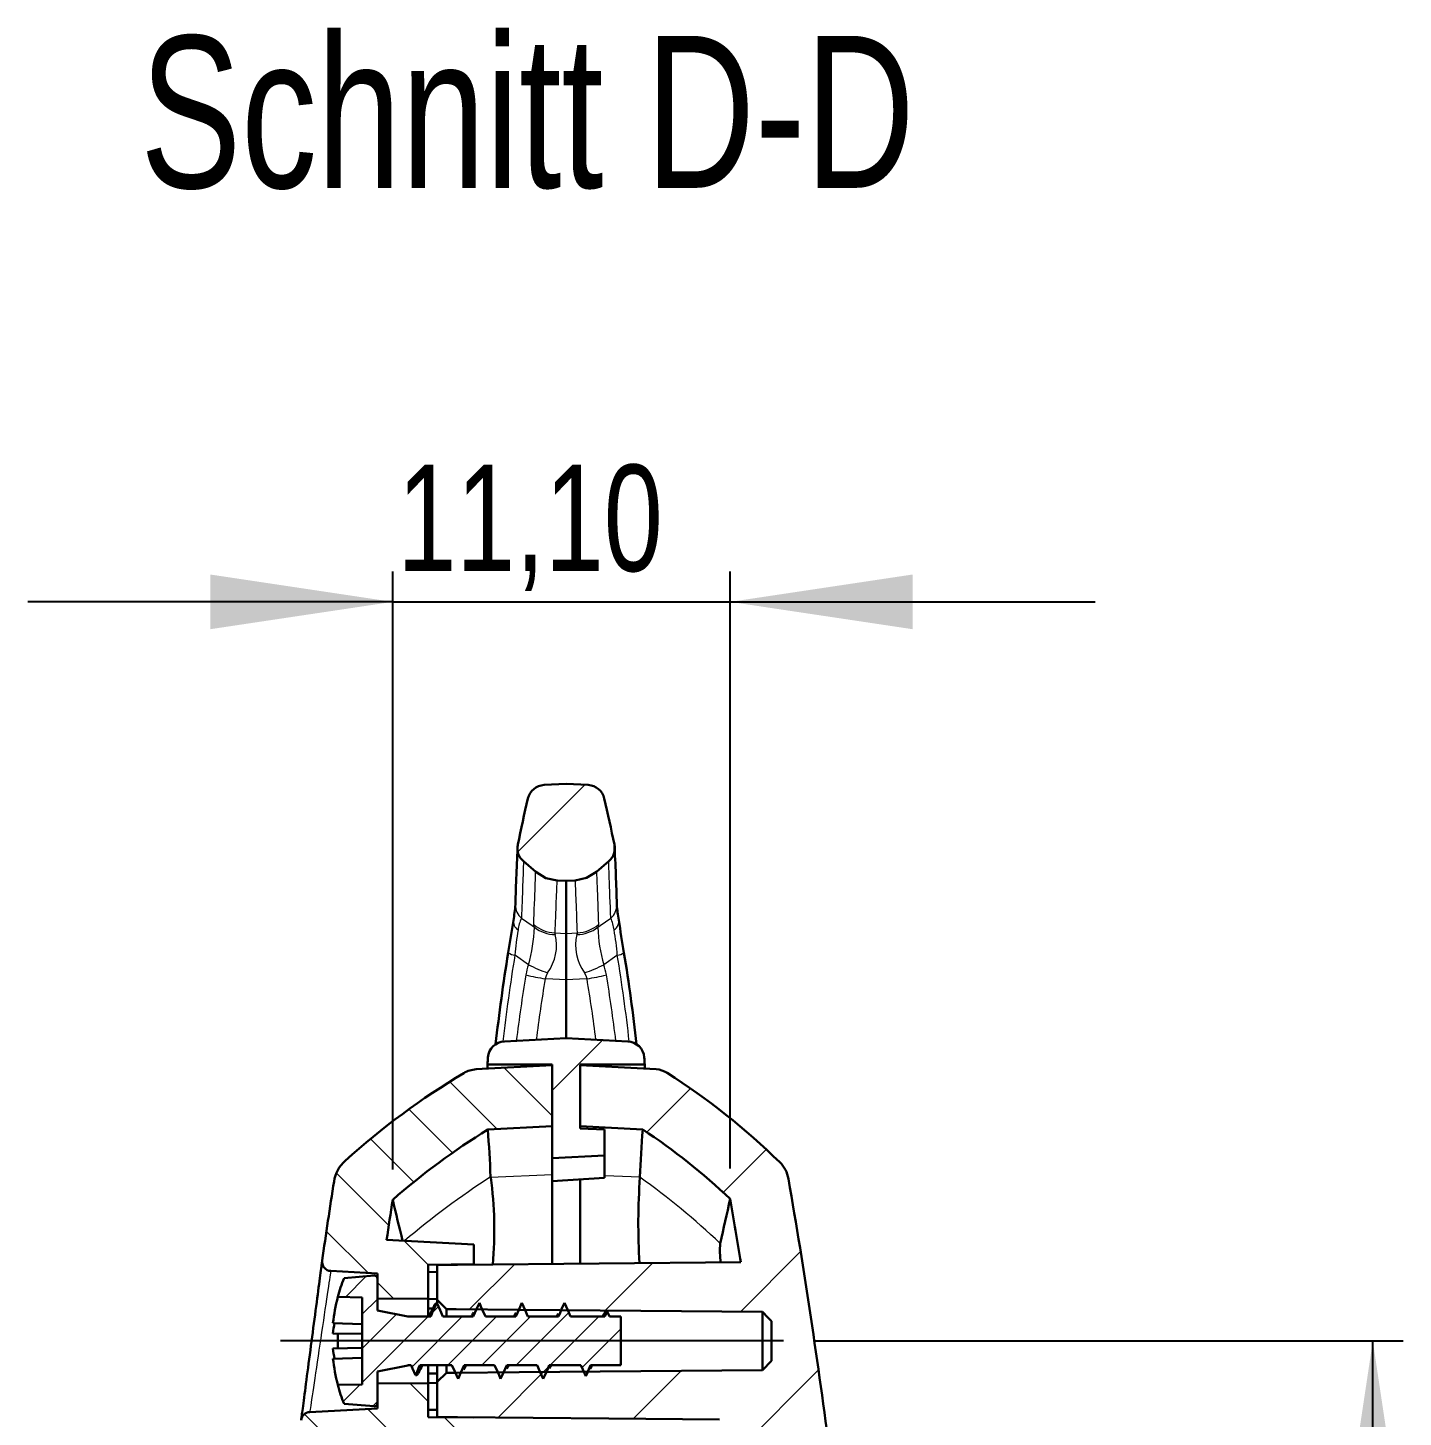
# Model space of a CAD drawing. Header units: millimetres. Extents: x 0 to 1188, y 0 to 841.
# Drawn here: x 619.65 to 664.88, y 401.63 to 447.35 of the extents above; entities that cross this region are included whole.
import ezdxf

# ---------------------------------------------------------------- set-up
doc = ezdxf.new("R2010")
doc.units = ezdxf.units.MM
doc.linetypes.add('SLD-Durchgehend', pattern=[0])
doc.styles.add('SLDTEXTSTYLE3', font='ARIALN.TTF', dxfattribs={"width": 0.87})
doc.dimstyles.new('SLDDIMSTYLE2', dxfattribs={"dimtxt": 3.5, "dimasz": 6, "dimexe": 0, "dimexo": 0.0625, "dimgap": 0.875, "dimtad": 1, "dimrnd": 1e-09, "dimzin": 12, "dimdsep": 46, "dimtxsty": 'SLDTEXTSTYLE3', "dimsah": 1, "dimcen": 0.09, "dimadec": 0, "dimazin": 3, "dimtfac": 1, "dimtofl": 0, "dimtmove": 0, "dimatfit": 3, "dimfxl": 0, "dimfrac": 2, "dimtolj": 1, "dimtzin": 12, "dimarcsym": 0})
doc.dimstyles.new('SLDDIMSTYLE3', dxfattribs={"dimtxt": 3.5, "dimasz": 6, "dimexe": 0, "dimexo": 0.0625, "dimgap": 0.875, "dimtad": 1, "dimrnd": 1e-09, "dimzin": 12, "dimdsep": 46, "dimtxsty": 'SLDTEXTSTYLE3', "dimsah": 1, "dimcen": 0.09, "dimadec": 0, "dimazin": 3, "dimtfac": 1, "dimtmove": 0, "dimatfit": 0, "dimfxl": 0, "dimfrac": 2, "dimtolj": 1, "dimtzin": 12, "dimarcsym": 0})

# ---------------------------------------------------------------- blocks, each defined once
blk = doc.blocks.new('_D_50')
for p, q in [((645.505, 404.144), (664.883, 404.144)), ((663.883, 374.144), (663.883, 404.144)), ((635.352, 374.144), (664.883, 374.144))]:
    blk.add_line(p, q)
for points in [[(663.883, 404.144), (662.983, 398.144), (664.783, 398.144)], [(663.883, 374.144), (664.783, 380.144), (662.983, 380.144)]]:
    blk.add_solid(points)
at = {"insert": (659.371, 387.251), "char_height": 3.5, "attachment_point": 1, "rotation": 90, "style": 'SLDTEXTSTYLE3'}
blk.add_mtext('30', dxfattribs=at)
blk = doc.blocks.new('_D_51')
for p, q in [((631.65, 409.787), (631.65, 429.463)), ((642.75, 409.816), (642.75, 429.463)), ((631.65, 428.463), (619.65, 428.463)), ((631.65, 428.463), (642.75, 428.463)), ((642.75, 428.463), (654.75, 428.463))]:
    blk.add_line(p, q)
for points in [[(631.65, 428.463), (625.65, 429.363), (625.65, 427.563)], [(642.75, 428.463), (648.75, 427.563), (648.75, 429.363)]]:
    blk.add_solid(points)
at = {"insert": (631.804, 432.975), "char_height": 3.5, "attachment_point": 1, "style": 'SLDTEXTSTYLE3'}
blk.add_mtext('11,10', dxfattribs=at)

msp = doc.modelspace()

# ---------------------------------------------------------------- hatches: boundary and pattern name
at = {"linetype": 'SLD-Durchgehend', "lineweight": 0}
h = msp.add_hatch(dxfattribs=at)
h.set_pattern_fill('ANSI31', style=0)
edge = h.paths.add_edge_path(flags=0)
edge.add_line((637.353, 422.476), (636.627, 422.438))
edge.add_arc((636.657, 421.864), 0.575, 93, 166.9365)
edge.add_arc((692.109, 408.997), 57.5, 166.9365, 168.48359)
edge.add_spline(control_points=[(635.766, 420.477), (635.722, 420.258), (635.784, 420.075), (635.952, 419.928)], knot_values=[0, 0, 0, 0, 1, 1, 1, 1], weights=[1, 1, 1, 1], degree=3, periodic=0)
edge.add_spline(control_points=[(635.952, 419.928), (636.084, 419.813), (636.218, 419.696), (636.353, 419.579)], knot_values=[0, 0, 0, 0, 1, 1, 1, 1], weights=[1, 1, 1, 1], degree=3, periodic=0)
edge.add_spline(control_points=[(636.353, 419.579), (636.556, 419.403), (636.791, 419.309), (637.06, 419.297)], knot_values=[0, 0, 0, 0, 1, 1, 1, 1], weights=[1, 1, 1, 1], degree=3, periodic=0)
edge.add_line((637.06, 419.297), (637.353, 419.282))
edge.add_line((637.353, 419.282), (637.658, 419.298))
edge.add_spline(control_points=[(637.658, 419.298), (637.913, 419.311), (638.162, 419.412), (638.354, 419.579)], knot_values=[0, 0, 0, 0, 1, 1, 1, 1], weights=[1, 1, 1, 1], degree=3, periodic=0)
edge.add_spline(control_points=[(638.354, 419.579), (638.487, 419.696), (638.621, 419.812), (638.754, 419.928)], knot_values=[0, 0, 0, 0, 1, 1, 1, 1], weights=[1, 1, 1, 1], degree=3, periodic=0)
edge.add_spline(control_points=[(638.754, 419.928), (638.923, 420.075), (638.985, 420.258), (638.94, 420.477)], knot_values=[0, 0, 0, 0, 1, 1, 1, 1], weights=[1, 1, 1, 1], degree=3, periodic=0)
edge.add_arc((582.598, 408.997), 57.5, 11.51641, 13.0635)
edge.add_arc((638.05, 421.864), 0.575, 13.0635, 87)
edge.add_line((638.08, 422.438), (637.353, 422.476))
h = msp.add_hatch(dxfattribs=at)
h.set_pattern_fill('ANSI31', style=0)
edge = h.paths.add_edge_path(flags=0)
edge.add_line((637.353, 414.107), (635.326, 414.001))
edge.add_arc((635.356, 413.427), 0.575, 93, 175.5371)
edge.add_arc((692.109, 408.997), 57.5, 175.53706, 175.7637)
edge.add_line((634.766, 413.244), (636.893, 413.244))
edge.add_line((636.893, 413.244), (636.893, 410.156))
edge.add_line((636.893, 410.156), (638.618, 410.247))
edge.add_line((638.618, 410.247), (638.618, 411.097))
edge.add_line((638.618, 411.097), (637.813, 411.139))
edge.add_line((637.813, 411.139), (637.813, 413.244))
edge.add_line((637.813, 413.244), (639.941, 413.244))
edge.add_arc((582.598, 408.997), 57.5, 4.2363, 4.46294)
edge.add_arc((639.35, 413.427), 0.575, 4.4629, 87)
edge.add_line((639.38, 414.001), (637.353, 414.107))
h = msp.add_hatch(dxfattribs=at)
h.set_pattern_fill('ANSI31', scale=0.5, angle=90, style=0)
edge = h.paths.add_edge_path(flags=0)
edge.add_line((636.893, 411.21), (636.893, 413.213))
edge.add_line((636.893, 413.213), (634.39, 413.082))
edge.add_spline(control_points=[(634.39, 413.082), (634.294, 413.077), (634.197, 413.055), (634.108, 413.018), (634.068, 413.002), (634.029, 412.983), (633.992, 412.96)], knot_values=[0, 0, 0, 0, 0.00029, 0.00029, 0.00029, 0.000418, 0.000418, 0.000418, 0.000418], weights=[1, 1, 1, 1, 1, 1, 1], degree=3, periodic=0)
edge.add_spline(control_points=[(633.992, 412.96), (633.205, 412.489), (632.443, 411.973), (631.712, 411.419), (631.152, 410.993), (630.609, 410.544), (630.087, 410.073)], knot_values=[0.00003, 0.00003, 0.00003, 0.00003, 0.002782, 0.002782, 0.002782, 0.004891, 0.004891, 0.004891, 0.004891], weights=[1, 1, 1, 1, 1, 1, 1], degree=3, periodic=0)
edge.add_spline(control_points=[(630.087, 410.073), (629.991, 409.987), (629.909, 409.883), (629.848, 409.77), (629.784, 409.654), (629.741, 409.525), (629.721, 409.395)], knot_values=[0, 0, 0, 0, 0.000386, 0.000386, 0.000386, 0.000782, 0.000782, 0.000782, 0.000782], weights=[1, 1, 1, 1, 1, 1, 1], degree=3, periodic=0)
edge.add_arc((857.003, 374.144), 230, 171.18392, 171.84033)
edge.add_arc((629.629, 406.746), 0.3, 171.8403, 267)
edge.add_line((629.613, 406.447), (631.15, 406.366))
edge.add_line((631.15, 406.366), (631.15, 405.53))
edge.add_line((631.15, 405.53), (632.82, 405.544))
edge.add_line((632.82, 405.544), (632.82, 406.653))
edge.add_line((632.82, 406.653), (634.32, 406.666))
edge.add_line((634.32, 406.666), (634.32, 407.316))
edge.add_line((634.32, 407.316), (631.451, 407.466))
edge.add_arc((857.003, 374.144), 228, 171.26057, 171.59628, ccw=False)
edge.add_spline(control_points=[(631.65, 408.787), (632.137, 409.214), (632.641, 409.621), (633.162, 410.006), (633.686, 410.393), (634.227, 410.758), (634.781, 411.1)], knot_values=[0.000026, 0.000026, 0.000026, 0.000026, 0.001967, 0.001967, 0.001967, 0.003921, 0.003921, 0.003921, 0.003921], weights=[1, 1, 1, 1, 1, 1, 1], degree=3, periodic=0)
edge.add_line((634.781, 411.1), (636.893, 411.21))
h = msp.add_hatch(dxfattribs=at)
h.set_pattern_fill('ANSI31', style=0)
edge = h.paths.add_edge_path(flags=0)
edge.add_arc((440.703, 374.144), 207, 350.1715, 352.72231)
edge.add_arc((645.936, 347.935), 0.1, 352.7223, 442.75)
edge.add_line((645.949, 348.034), (644.675, 348.196))
edge.add_arc((644.688, 348.295), 0.1, 172.7779, 262.75, ccw=False)
edge.add_arc((440.703, 374.144), 205.516, 352.77787, 367.22213)
edge.add_arc((644.688, 399.994), 0.1, 97.25, 187.2221, ccw=False)
edge.add_line((644.675, 400.093), (645.949, 400.255))
edge.add_arc((645.936, 400.354), 0.1, 277.25, 367.2777)
edge.add_arc((440.703, 374.144), 207, 7.27769, 9.8285)
edge.add_spline(control_points=[(644.665, 409.479), (644.646, 409.59), (644.608, 409.698), (644.553, 409.796), (644.506, 409.879), (644.447, 409.957), (644.379, 410.023)], knot_values=[0, 0, 0, 0, 0.000336, 0.000336, 0.000336, 0.000621, 0.000621, 0.000621, 0.000621], weights=[1, 1, 1, 1, 1, 1, 1], degree=3, periodic=0)
edge.add_spline(control_points=[(644.379, 410.023), (643.738, 410.65), (643.06, 411.241), (642.35, 411.788), (641.81, 412.205), (641.251, 412.598), (640.677, 412.965)], knot_values=[0.000031, 0.000031, 0.000031, 0.000031, 0.00272, 0.00272, 0.00272, 0.004764, 0.004764, 0.004764, 0.004764], weights=[1, 1, 1, 1, 1, 1, 1], degree=3, periodic=0)
edge.add_spline(control_points=[(640.677, 412.965), (640.606, 413.01), (640.526, 413.044), (640.445, 413.063), (640.401, 413.073), (640.357, 413.08), (640.312, 413.082)], knot_values=[0, 0, 0, 0, 0.000252, 0.000252, 0.000252, 0.000384, 0.000384, 0.000384, 0.000384], weights=[1, 1, 1, 1, 1, 1, 1], degree=3, periodic=0)
edge.add_line((640.312, 413.082), (637.813, 413.213))
edge.add_line((637.813, 413.213), (637.813, 411.21))
edge.add_line((637.813, 411.21), (639.873, 411.102))
edge.add_spline(control_points=[(639.873, 411.102), (640.382, 410.766), (640.878, 410.406), (641.356, 410.026), (641.838, 409.644), (642.304, 409.239), (642.75, 408.816)], knot_values=[0.000025, 0.000025, 0.000025, 0.000025, 0.001857, 0.001857, 0.001857, 0.003703, 0.003703, 0.003703, 0.003703], weights=[1, 1, 1, 1, 1, 1, 1], degree=3, periodic=0)
edge.add_arc((440.703, 374.144), 205, 9.14663, 9.73716, ccw=False)
edge.add_spline(control_points=[(643.097, 406.732), (639.993, 406.704), (636.89, 406.677), (633.786, 406.65), (633.562, 406.648), (633.338, 406.646), (633.113, 406.644)], knot_values=[0.015531, 0.015531, 0.015531, 0.015531, 0.024842, 0.024842, 0.024842, 0.025515, 0.025515, 0.025515, 0.025515], weights=[1, 1, 1, 1, 1, 1, 1], degree=3, periodic=0)
edge.add_line((633.113, 406.644), (633.113, 405.494))
edge.add_spline(control_points=[(633.113, 405.494), (633.214, 405.394), (633.315, 405.293), (633.416, 405.192)], knot_values=[0.002306, 0.002306, 0.002306, 0.002306, 0.002734, 0.002734, 0.002734, 0.002734], weights=[1, 1, 1, 1], degree=3, periodic=0)
edge.add_spline(control_points=[(633.416, 405.192), (633.525, 405.191), (633.634, 405.19), (633.743, 405.189), (634.433, 405.183), (635.124, 405.177), (635.814, 405.171), (638.48, 405.148), (641.147, 405.124), (643.813, 405.101)], knot_values=[0.010027, 0.010027, 0.010027, 0.010027, 0.010355, 0.010355, 0.010355, 0.012426, 0.012426, 0.012426, 0.020425, 0.020425, 0.020425, 0.020425], weights=[1, 1, 1, 1, 1, 1, 1, 1, 1, 1], degree=3, periodic=0)
edge.add_spline(control_points=[(643.813, 405.101), (643.872, 405.041), (643.931, 404.981), (643.991, 404.92), (644.031, 404.879), (644.072, 404.837), (644.113, 404.796)], knot_values=[0.001629, 0.001629, 0.001629, 0.001629, 0.001883, 0.001883, 0.001883, 0.002057, 0.002057, 0.002057, 0.002057], weights=[1, 1, 1, 1, 1, 1, 1], degree=3, periodic=0)
edge.add_line((644.113, 404.796), (644.113, 403.493))
edge.add_spline(control_points=[(644.113, 403.493), (644.013, 403.391), (643.913, 403.29), (643.813, 403.188)], knot_values=[0.003883, 0.003883, 0.003883, 0.003883, 0.004311, 0.004311, 0.004311, 0.004311], weights=[1, 1, 1, 1], degree=3, periodic=0)
edge.add_spline(control_points=[(643.813, 403.188), (641.147, 403.165), (638.48, 403.141), (635.814, 403.118), (635.124, 403.112), (634.433, 403.106), (633.743, 403.1), (633.634, 403.099), (633.525, 403.098), (633.416, 403.097)], knot_values=[0.020026, 0.020026, 0.020026, 0.020026, 0.028026, 0.028026, 0.028026, 0.030097, 0.030097, 0.030097, 0.030424, 0.030424, 0.030424, 0.030424], weights=[1, 1, 1, 1, 1, 1, 1, 1, 1, 1], degree=3, periodic=0)
edge.add_spline(control_points=[(633.416, 403.097), (633.315, 402.996), (633.214, 402.895), (633.113, 402.794)], knot_values=[0.00571, 0.00571, 0.00571, 0.00571, 0.006142, 0.006142, 0.006142, 0.006142], weights=[1, 1, 1, 1], degree=3, periodic=0)
edge.add_line((633.113, 402.794), (633.113, 401.644))
edge.add_spline(control_points=[(633.113, 401.644), (633.337, 401.642), (633.562, 401.641), (633.786, 401.639), (635.442, 401.624), (637.098, 401.61), (638.754, 401.595), (639.97, 401.585), (641.186, 401.574), (642.402, 401.563)], knot_values=[0.024169, 0.024169, 0.024169, 0.024169, 0.024842, 0.024842, 0.024842, 0.02981, 0.02981, 0.02981, 0.033459, 0.033459, 0.033459, 0.033459], weights=[1, 1, 1, 1, 1, 1, 1, 1, 1, 1], degree=3, periodic=0)
edge.add_arc((643.158, 400.908), 1, 139.0492, 187.5306)
edge.add_arc((440.703, 374.144), 203.216, -7.53057, 7.53057, ccw=False)
edge.add_arc((643.158, 347.381), 1, 172.4694, 220.9513)
edge.add_spline(control_points=[(642.402, 346.726), (639.53, 346.7), (636.658, 346.675), (633.785, 346.65), (633.561, 346.648), (633.337, 346.646), (633.113, 346.644)], knot_values=[0.016225, 0.016225, 0.016225, 0.016225, 0.024842, 0.024842, 0.024842, 0.025514, 0.025514, 0.025514, 0.025514], weights=[1, 1, 1, 1, 1, 1, 1], degree=3, periodic=0)
edge.add_line((633.113, 346.644), (633.113, 345.494))
edge.add_spline(control_points=[(633.113, 345.494), (633.214, 345.394), (633.315, 345.293), (633.416, 345.192)], knot_values=[0.002306, 0.002306, 0.002306, 0.002306, 0.002734, 0.002734, 0.002734, 0.002734], weights=[1, 1, 1, 1], degree=3, periodic=0)
edge.add_spline(control_points=[(633.416, 345.192), (633.525, 345.191), (633.634, 345.19), (633.743, 345.189), (634.433, 345.183), (635.124, 345.177), (635.814, 345.171), (638.48, 345.148), (641.147, 345.124), (643.813, 345.101)], knot_values=[0.010027, 0.010027, 0.010027, 0.010027, 0.010355, 0.010355, 0.010355, 0.012426, 0.012426, 0.012426, 0.020425, 0.020425, 0.020425, 0.020425], weights=[1, 1, 1, 1, 1, 1, 1, 1, 1, 1], degree=3, periodic=0)
edge.add_spline(control_points=[(643.813, 345.101), (643.872, 345.041), (643.931, 344.981), (643.991, 344.92), (644.031, 344.879), (644.072, 344.837), (644.113, 344.796)], knot_values=[0.001629, 0.001629, 0.001629, 0.001629, 0.001883, 0.001883, 0.001883, 0.002057, 0.002057, 0.002057, 0.002057], weights=[1, 1, 1, 1, 1, 1, 1], degree=3, periodic=0)
edge.add_line((644.113, 344.796), (644.113, 343.493))
edge.add_spline(control_points=[(644.113, 343.493), (644.013, 343.391), (643.913, 343.29), (643.813, 343.188)], knot_values=[0.003883, 0.003883, 0.003883, 0.003883, 0.004311, 0.004311, 0.004311, 0.004311], weights=[1, 1, 1, 1], degree=3, periodic=0)
edge.add_spline(control_points=[(643.813, 343.188), (641.147, 343.165), (638.48, 343.141), (635.814, 343.118), (635.124, 343.112), (634.433, 343.106), (633.743, 343.1), (633.634, 343.099), (633.525, 343.098), (633.416, 343.097)], knot_values=[0.020026, 0.020026, 0.020026, 0.020026, 0.028026, 0.028026, 0.028026, 0.030097, 0.030097, 0.030097, 0.030424, 0.030424, 0.030424, 0.030424], weights=[1, 1, 1, 1, 1, 1, 1, 1, 1, 1], degree=3, periodic=0)
edge.add_spline(control_points=[(633.416, 343.097), (633.315, 342.996), (633.214, 342.895), (633.113, 342.794)], knot_values=[0.005699, 0.005699, 0.005699, 0.005699, 0.006127, 0.006127, 0.006127, 0.006127], weights=[1, 1, 1, 1], degree=3, periodic=0)
edge.add_line((633.113, 342.794), (633.113, 341.644))
edge.add_spline(control_points=[(633.113, 341.644), (633.337, 341.642), (633.562, 341.641), (633.786, 341.639), (635.442, 341.624), (637.098, 341.61), (638.754, 341.595), (640.202, 341.583), (641.649, 341.57), (643.097, 341.557)], knot_values=[0.024169, 0.024169, 0.024169, 0.024169, 0.024842, 0.024842, 0.024842, 0.02981, 0.02981, 0.02981, 0.034153, 0.034153, 0.034153, 0.034153], weights=[1, 1, 1, 1, 1, 1, 1, 1, 1, 1], degree=3, periodic=0)
edge.add_arc((440.703, 374.144), 205, 350.26284, 350.85337, ccw=False)
edge.add_spline(control_points=[(642.75, 339.473), (642.307, 339.053), (641.846, 338.652), (641.368, 338.272), (640.886, 337.888), (640.387, 337.526), (639.873, 337.187)], knot_values=[0.000026, 0.000026, 0.000026, 0.000026, 0.001857, 0.001857, 0.001857, 0.003705, 0.003705, 0.003705, 0.003705], weights=[1, 1, 1, 1, 1, 1, 1], degree=3, periodic=0)
edge.add_line((639.873, 337.187), (637.813, 337.079))
edge.add_line((637.813, 337.079), (637.813, 335.076))
edge.add_line((637.813, 335.076), (640.312, 335.207))
edge.add_spline(control_points=[(640.312, 335.207), (640.396, 335.211), (640.48, 335.23), (640.558, 335.262), (640.599, 335.279), (640.639, 335.3), (640.677, 335.324)], knot_values=[0, 0, 0, 0, 0.000252, 0.000252, 0.000252, 0.000384, 0.000384, 0.000384, 0.000384], weights=[1, 1, 1, 1, 1, 1, 1], degree=3, periodic=0)
edge.add_spline(control_points=[(640.677, 335.324), (641.432, 335.807), (642.161, 336.335), (642.856, 336.902), (643.383, 337.334), (643.892, 337.789), (644.379, 338.265)], knot_values=[0.000029, 0.000029, 0.000029, 0.000029, 0.002719, 0.002719, 0.002719, 0.004762, 0.004762, 0.004762, 0.004762], weights=[1, 1, 1, 1, 1, 1, 1], degree=3, periodic=0)
edge.add_spline(control_points=[(644.379, 338.265), (644.459, 338.344), (644.527, 338.437), (644.576, 338.537), (644.619, 338.623), (644.649, 338.716), (644.665, 338.81)], knot_values=[0, 0, 0, 0, 0.000336, 0.000336, 0.000336, 0.000621, 0.000621, 0.000621, 0.000621], weights=[1, 1, 1, 1, 1, 1, 1], degree=3, periodic=0)
h = msp.add_hatch(dxfattribs=at)
h.set_pattern_fill('ANSI31', scale=0.25, style=0)
edge = h.paths.add_edge_path(flags=0)
edge.add_line((638.159, 403.344), (639.15, 403.344))
edge.add_line((639.15, 403.344), (639.15, 404.944))
edge.add_line((639.15, 404.944), (638.775, 404.944))
edge.add_spline(control_points=[(638.775, 404.944), (638.75, 405.001), (638.725, 405.057), (638.7, 405.113)], knot_values=[0.000308, 0.000308, 0.000308, 0.000308, 0.000492, 0.000492, 0.000492, 0.000492], weights=[1, 1, 1, 1], degree=3, periodic=0)
edge.add_spline(control_points=[(638.7, 405.113), (638.683, 405.074), (638.666, 405.036), (638.649, 404.997), (638.641, 404.98), (638.633, 404.962), (638.625, 404.944)], knot_values=[0, 0, 0, 0, 0.000127, 0.000127, 0.000127, 0.000185, 0.000185, 0.000185, 0.000185], weights=[1, 1, 1, 1, 1, 1, 1], degree=3, periodic=0)
edge.add_line((638.625, 404.944), (637.5, 404.944))
edge.add_spline(control_points=[(637.5, 404.944), (637.469, 405.014), (637.438, 405.084), (637.407, 405.154), (637.389, 405.194), (637.372, 405.234), (637.354, 405.274), (637.336, 405.314), (637.318, 405.354), (637.3, 405.394)], knot_values=[0, 0, 0, 0, 0.000229, 0.000229, 0.000229, 0.000361, 0.000361, 0.000361, 0.000492, 0.000492, 0.000492, 0.000492], weights=[1, 1, 1, 1, 1, 1, 1, 1, 1, 1], degree=3, periodic=0)
edge.add_spline(control_points=[(637.3, 405.394), (637.269, 405.324), (637.238, 405.255), (637.207, 405.185), (637.189, 405.145), (637.172, 405.105), (637.154, 405.065), (637.136, 405.024), (637.118, 404.984), (637.1, 404.944)], knot_values=[0, 0, 0, 0, 0.000229, 0.000229, 0.000229, 0.000361, 0.000361, 0.000361, 0.000492, 0.000492, 0.000492, 0.000492], weights=[1, 1, 1, 1, 1, 1, 1, 1, 1, 1], degree=3, periodic=0)
edge.add_line((637.1, 404.944), (636.1, 404.944))
edge.add_spline(control_points=[(636.1, 404.944), (636.069, 405.014), (636.038, 405.084), (636.007, 405.154), (635.989, 405.194), (635.972, 405.234), (635.954, 405.274), (635.936, 405.314), (635.918, 405.354), (635.9, 405.394)], knot_values=[0, 0, 0, 0, 0.000229, 0.000229, 0.000229, 0.000361, 0.000361, 0.000361, 0.000492, 0.000492, 0.000492, 0.000492], weights=[1, 1, 1, 1, 1, 1, 1, 1, 1, 1], degree=3, periodic=0)
edge.add_spline(control_points=[(635.9, 405.394), (635.869, 405.324), (635.838, 405.255), (635.807, 405.185), (635.789, 405.145), (635.772, 405.105), (635.754, 405.065), (635.736, 405.024), (635.718, 404.984), (635.7, 404.944)], knot_values=[0, 0, 0, 0, 0.000229, 0.000229, 0.000229, 0.000361, 0.000361, 0.000361, 0.000492, 0.000492, 0.000492, 0.000492], weights=[1, 1, 1, 1, 1, 1, 1, 1, 1, 1], degree=3, periodic=0)
edge.add_line((635.7, 404.944), (634.7, 404.944))
edge.add_spline(control_points=[(634.7, 404.944), (634.669, 405.014), (634.638, 405.084), (634.607, 405.154), (634.589, 405.194), (634.572, 405.234), (634.554, 405.274), (634.536, 405.314), (634.518, 405.354), (634.5, 405.394)], knot_values=[0, 0, 0, 0, 0.000229, 0.000229, 0.000229, 0.000361, 0.000361, 0.000361, 0.000492, 0.000492, 0.000492, 0.000492], weights=[1, 1, 1, 1, 1, 1, 1, 1, 1, 1], degree=3, periodic=0)
edge.add_spline(control_points=[(634.5, 405.394), (634.469, 405.324), (634.438, 405.255), (634.407, 405.185), (634.389, 405.145), (634.372, 405.105), (634.354, 405.065), (634.336, 405.024), (634.318, 404.984), (634.3, 404.944)], knot_values=[0, 0, 0, 0, 0.000229, 0.000229, 0.000229, 0.000361, 0.000361, 0.000361, 0.000492, 0.000492, 0.000492, 0.000492], weights=[1, 1, 1, 1, 1, 1, 1, 1, 1, 1], degree=3, periodic=0)
edge.add_line((634.3, 404.944), (633.3, 404.944))
edge.add_spline(control_points=[(633.3, 404.944), (633.269, 405.014), (633.238, 405.084), (633.207, 405.154), (633.189, 405.194), (633.172, 405.234), (633.154, 405.274), (633.136, 405.314), (633.118, 405.354), (633.1, 405.394)], knot_values=[0, 0, 0, 0, 0.000229, 0.000229, 0.000229, 0.000361, 0.000361, 0.000361, 0.000492, 0.000492, 0.000492, 0.000492], weights=[1, 1, 1, 1, 1, 1, 1, 1, 1, 1], degree=3, periodic=0)
edge.add_spline(control_points=[(633.1, 405.394), (633.069, 405.324), (633.038, 405.255), (633.007, 405.185), (632.989, 405.145), (632.972, 405.105), (632.954, 405.065), (632.936, 405.024), (632.918, 404.984), (632.9, 404.944)], knot_values=[0, 0, 0, 0, 0.000229, 0.000229, 0.000229, 0.000361, 0.000361, 0.000361, 0.000492, 0.000492, 0.000492, 0.000492], weights=[1, 1, 1, 1, 1, 1, 1, 1, 1, 1], degree=3, periodic=0)
edge.add_line((632.9, 404.944), (632.15, 404.944))
edge.add_line((632.15, 404.944), (632.15, 404.95))
edge.add_line((632.15, 404.95), (631.15, 405.144))
edge.add_line((631.15, 405.144), (631.15, 406.196))
edge.add_arc((631.05, 406.196), 0.1, 0, 95)
edge.add_line((631.042, 406.296), (630.05, 406.209))
edge.add_arc((635.181, 404.144), 5.53, 158.0747, 164.8359)
edge.add_line((629.843, 405.591), (630.65, 405.577))
edge.add_line((630.65, 405.577), (630.65, 402.712))
edge.add_line((630.65, 402.712), (629.843, 402.698))
edge.add_arc((635.181, 404.144), 5.53, 195.1641, 201.9253)
edge.add_line((630.05, 402.079), (631.042, 401.993))
edge.add_arc((631.05, 402.092), 0.1, 265, 360)
edge.add_line((631.15, 402.092), (631.15, 403.144))
edge.add_line((631.15, 403.144), (632.15, 403.339))
edge.add_line((632.15, 403.339), (632.15, 403.344))
edge.add_line((632.15, 403.344), (632.254, 403.344))
edge.add_spline(control_points=[(632.254, 403.344), (632.27, 403.307), (632.287, 403.27), (632.303, 403.233), (632.335, 403.161), (632.368, 403.088), (632.4, 403.015)], knot_values=[0.000132, 0.000132, 0.000132, 0.000132, 0.000253, 0.000253, 0.000253, 0.000492, 0.000492, 0.000492, 0.000492], weights=[1, 1, 1, 1, 1, 1, 1], degree=3, periodic=0)
edge.add_spline(control_points=[(632.4, 403.015), (632.417, 403.053), (632.435, 403.092), (632.452, 403.13), (632.469, 403.169), (632.486, 403.208), (632.503, 403.246), (632.518, 403.279), (632.532, 403.312), (632.547, 403.344)], knot_values=[0, 0, 0, 0, 0.000127, 0.000127, 0.000127, 0.000253, 0.000253, 0.000253, 0.000361, 0.000361, 0.000361, 0.000361], weights=[1, 1, 1, 1, 1, 1, 1, 1, 1, 1], degree=3, periodic=0)
edge.add_line((632.547, 403.344), (633.6, 403.344))
edge.add_spline(control_points=[(633.6, 403.344), (633.631, 403.274), (633.662, 403.205), (633.693, 403.135), (633.711, 403.095), (633.729, 403.055), (633.747, 403.015), (633.765, 402.974), (633.782, 402.934), (633.8, 402.894)], knot_values=[0, 0, 0, 0, 0.000229, 0.000229, 0.000229, 0.000361, 0.000361, 0.000361, 0.000492, 0.000492, 0.000492, 0.000492], weights=[1, 1, 1, 1, 1, 1, 1, 1, 1, 1], degree=3, periodic=0)
edge.add_spline(control_points=[(633.8, 402.894), (633.831, 402.964), (633.862, 403.034), (633.893, 403.104), (633.911, 403.144), (633.929, 403.184), (633.947, 403.224), (633.965, 403.264), (633.982, 403.304), (634, 403.344)], knot_values=[0, 0, 0, 0, 0.000229, 0.000229, 0.000229, 0.000361, 0.000361, 0.000361, 0.000492, 0.000492, 0.000492, 0.000492], weights=[1, 1, 1, 1, 1, 1, 1, 1, 1, 1], degree=3, periodic=0)
edge.add_line((634, 403.344), (635, 403.344))
edge.add_spline(control_points=[(635, 403.344), (635.031, 403.274), (635.062, 403.205), (635.093, 403.135), (635.111, 403.095), (635.129, 403.055), (635.147, 403.015), (635.165, 402.974), (635.182, 402.934), (635.2, 402.894)], knot_values=[0, 0, 0, 0, 0.000229, 0.000229, 0.000229, 0.000361, 0.000361, 0.000361, 0.000492, 0.000492, 0.000492, 0.000492], weights=[1, 1, 1, 1, 1, 1, 1, 1, 1, 1], degree=3, periodic=0)
edge.add_spline(control_points=[(635.2, 402.894), (635.231, 402.964), (635.262, 403.034), (635.293, 403.104), (635.311, 403.144), (635.329, 403.184), (635.347, 403.224), (635.365, 403.264), (635.382, 403.304), (635.4, 403.344)], knot_values=[0, 0, 0, 0, 0.000229, 0.000229, 0.000229, 0.000361, 0.000361, 0.000361, 0.000492, 0.000492, 0.000492, 0.000492], weights=[1, 1, 1, 1, 1, 1, 1, 1, 1, 1], degree=3, periodic=0)
edge.add_line((635.4, 403.344), (636.4, 403.344))
edge.add_spline(control_points=[(636.4, 403.344), (636.431, 403.274), (636.462, 403.205), (636.493, 403.135), (636.511, 403.095), (636.529, 403.055), (636.547, 403.015), (636.565, 402.974), (636.582, 402.934), (636.6, 402.894)], knot_values=[0, 0, 0, 0, 0.000229, 0.000229, 0.000229, 0.000361, 0.000361, 0.000361, 0.000492, 0.000492, 0.000492, 0.000492], weights=[1, 1, 1, 1, 1, 1, 1, 1, 1, 1], degree=3, periodic=0)
edge.add_spline(control_points=[(636.6, 402.894), (636.631, 402.964), (636.662, 403.034), (636.693, 403.104), (636.711, 403.144), (636.729, 403.184), (636.747, 403.224), (636.765, 403.264), (636.782, 403.304), (636.8, 403.344)], knot_values=[0, 0, 0, 0, 0.000229, 0.000229, 0.000229, 0.000361, 0.000361, 0.000361, 0.000492, 0.000492, 0.000492, 0.000492], weights=[1, 1, 1, 1, 1, 1, 1, 1, 1, 1], degree=3, periodic=0)
edge.add_line((636.8, 403.344), (637.842, 403.344))
edge.add_spline(control_points=[(637.842, 403.344), (637.845, 403.337), (637.848, 403.33), (637.852, 403.322), (637.869, 403.284), (637.886, 403.245), (637.903, 403.207), (637.935, 403.134), (637.968, 403.061), (638, 402.988)], knot_values=[0.000103, 0.000103, 0.000103, 0.000103, 0.000127, 0.000127, 0.000127, 0.000253, 0.000253, 0.000253, 0.000492, 0.000492, 0.000492, 0.000492], weights=[1, 1, 1, 1, 1, 1, 1, 1, 1, 1], degree=3, periodic=0)
edge.add_spline(control_points=[(638, 402.988), (638.017, 403.027), (638.035, 403.065), (638.052, 403.104), (638.069, 403.142), (638.086, 403.181), (638.103, 403.219), (638.122, 403.261), (638.14, 403.303), (638.159, 403.344)], knot_values=[0, 0, 0, 0, 0.000127, 0.000127, 0.000127, 0.000253, 0.000253, 0.000253, 0.00039, 0.00039, 0.00039, 0.00039], weights=[1, 1, 1, 1, 1, 1, 1, 1, 1, 1], degree=3, periodic=0)
h = msp.add_hatch(dxfattribs=at)
h.set_pattern_fill('ANSI31', scale=0.5, angle=90, style=0)
edge = h.paths.add_edge_path(flags=0)
edge.add_line((629.163, 365.61), (629.363, 365.61))
edge.add_arc((857.003, 374.144), 227.8, 182.10658, 182.14695, ccw=False)
edge.add_line((629.357, 365.771), (629.157, 365.771))
edge.add_arc((857.003, 374.144), 228, 181.99721, 182.10473, ccw=False)
edge.add_line((629.142, 366.198), (629.342, 366.198))
edge.add_arc((857.003, 374.144), 227.8, 181.95861, 181.99897, ccw=False)
edge.add_line((629.336, 366.359), (629.136, 366.359))
edge.add_arc((857.003, 374.144), 228, 180.89591, 181.95689, ccw=False)
edge.add_line((629.031, 370.579), (628.837, 370.579))
edge.add_line((628.837, 370.579), (628.837, 370.891))
edge.add_line((628.837, 370.891), (629.037, 370.891))
edge.add_line((629.037, 370.891), (629.037, 371.049))
edge.add_line((629.037, 371.049), (628.837, 371.049))
edge.add_line((628.837, 371.049), (628.837, 371.387))
edge.add_line((628.837, 371.387), (629.037, 371.387))
edge.add_line((629.037, 371.387), (629.037, 371.597))
edge.add_line((629.037, 371.597), (628.837, 371.597))
edge.add_line((628.837, 371.597), (628.837, 372.248))
edge.add_line((628.837, 372.248), (629.037, 372.248))
edge.add_line((629.037, 372.248), (629.037, 372.383))
edge.add_line((629.037, 372.383), (628.837, 372.383))
edge.add_line((628.837, 372.383), (628.837, 372.774))
edge.add_line((628.837, 372.774), (629.037, 372.774))
edge.add_line((629.037, 372.774), (629.037, 372.913))
edge.add_line((629.037, 372.913), (628.837, 372.913))
edge.add_line((628.837, 372.913), (628.837, 373.429))
edge.add_line((628.837, 373.429), (629.037, 373.429))
edge.add_line((629.037, 373.429), (629.037, 373.729))
edge.add_line((629.037, 373.729), (628.837, 373.729))
edge.add_line((628.837, 373.729), (628.837, 374.241))
edge.add_line((628.837, 374.241), (629.037, 374.241))
edge.add_line((629.037, 374.241), (629.037, 374.379))
edge.add_line((629.037, 374.379), (628.837, 374.379))
edge.add_line((628.837, 374.379), (628.837, 374.735))
edge.add_line((628.837, 374.735), (629.037, 374.735))
edge.add_line((629.037, 374.735), (629.037, 374.873))
edge.add_line((629.037, 374.873), (628.837, 374.873))
edge.add_line((628.837, 374.873), (628.837, 375.568))
edge.add_line((628.837, 375.568), (629.037, 375.568))
edge.add_line((629.037, 375.568), (629.037, 375.694))
edge.add_line((629.037, 375.694), (628.837, 375.694))
edge.add_line((628.837, 375.694), (628.837, 375.857))
edge.add_line((628.837, 375.857), (629.037, 375.857))
edge.add_line((629.037, 375.857), (629.037, 376.043))
edge.add_line((629.037, 376.043), (628.837, 376.043))
edge.add_line((628.837, 376.043), (628.837, 376.078))
edge.add_line((628.837, 376.078), (629.037, 376.078))
edge.add_line((629.037, 376.078), (629.037, 376.283))
edge.add_line((629.037, 376.283), (628.837, 376.283))
edge.add_line((628.837, 376.283), (628.837, 376.579))
edge.add_line((628.837, 376.579), (629.016, 376.579))
edge.add_arc((857.003, 374.144), 228, 178.66349, 179.38807, ccw=False)
edge.add_line((629.065, 379.462), (629.265, 379.462))
edge.add_arc((857.003, 374.144), 227.8, 178.556, 178.66231, ccw=False)
edge.add_line((629.276, 379.885), (629.075, 379.885))
edge.add_arc((857.003, 374.144), 228, 174.98532, 178.55727, ccw=False)
edge.add_line((629.876, 394.074), (633.893, 394.144))
edge.add_line((633.893, 394.144), (633.893, 395.322))
edge.add_line((633.893, 395.322), (636.393, 395.344))
edge.add_line((636.393, 395.344), (636.393, 396.944))
edge.add_line((636.393, 396.944), (633.893, 396.966))
edge.add_line((633.893, 396.966), (633.893, 398.144))
edge.add_line((633.893, 398.144), (630.277, 398.207))
edge.add_arc((857.003, 374.144), 228, 173.29224, 173.94176, ccw=False)
edge.add_line((630.564, 400.776), (634.32, 400.973))
edge.add_line((634.32, 400.973), (634.32, 401.623))
edge.add_line((634.32, 401.623), (632.82, 401.636))
edge.add_line((632.82, 401.636), (632.82, 402.744))
edge.add_line((632.82, 402.744), (631.15, 402.759))
edge.add_line((631.15, 402.759), (631.15, 401.922))
edge.add_line((631.15, 401.922), (628.923, 401.806))
edge.add_arc((628.939, 401.506), 0.3, 93, 173.1587)
edge.add_arc((857.003, 374.144), 230, 173.15872, 186.84136)
edge.add_arc((628.939, 346.782), 0.3, 186.8414, 267)
edge.add_line((628.923, 346.483), (631.15, 346.366))
edge.add_line((631.15, 346.366), (631.15, 345.53))
edge.add_line((631.15, 345.53), (632.82, 345.544))
edge.add_line((632.82, 345.544), (632.82, 346.653))
edge.add_line((632.82, 346.653), (634.32, 346.666))
edge.add_line((634.32, 346.666), (634.32, 347.316))
edge.add_line((634.32, 347.316), (630.564, 347.513))
edge.add_arc((857.003, 374.144), 228, 186.05832, 186.70784, ccw=False)
edge.add_line((630.277, 350.081), (633.893, 350.144))
edge.add_line((633.893, 350.144), (633.893, 351.322))
edge.add_line((633.893, 351.322), (636.393, 351.344))
edge.add_line((636.393, 351.344), (636.393, 352.944))
edge.add_line((636.393, 352.944), (633.893, 352.966))
edge.add_line((633.893, 352.966), (633.893, 354.144))
edge.add_line((633.893, 354.144), (629.876, 354.214))
edge.add_arc((857.003, 374.144), 228, 183.94449, 185.01476, ccw=False)
edge.add_line((629.543, 358.46), (629.944, 358.46))
edge.add_arc((857.003, 374.144), 227.6, 183.90097, 183.95143, ccw=False)
edge.add_line((629.931, 358.66), (629.53, 358.66))
edge.add_arc((857.003, 374.144), 228, 183.79337, 183.89411, ccw=False)
edge.add_line((629.503, 359.06), (629.904, 359.06))
edge.add_arc((857.003, 374.144), 227.6, 183.30839, 183.80004, ccw=False)
edge.add_line((629.783, 361.01), (629.382, 361.01))
edge.add_arc((857.003, 374.144), 228, 183.2143, 183.30258, ccw=False)
edge.add_line((629.362, 361.36), (629.763, 361.36))
edge.add_arc((857.003, 374.144), 227.6, 183.16953, 183.21995, ccw=False)
edge.add_line((629.751, 361.56), (629.351, 361.56))
edge.add_arc((857.003, 374.144), 228, 182.14506, 183.16396, ccw=False)

# ---------------------------------------------------------------- linework, layer by layer
at = {"color": 7, "linetype": 'SLD-Durchgehend', "lineweight": 30}
for p, q in [((636.627, 422.438), (637.353, 422.476)), ((637.353, 422.476), (638.08, 422.438)), ((635.949, 419.931), (636.353, 419.579)), ((638.354, 419.579), (638.754, 419.928)), ((637.048, 419.298), (637.353, 419.282)), ((637.353, 419.282), (637.658, 419.298)), ((637.353, 417.555), (637.353, 419.282)), ((637.658, 419.298), (637.658, 419.298)), ((637.353, 417.555), (637.353, 416.03)), ((635.451, 416.925), (635.45, 416.918)), ((637.353, 414.107), (637.353, 416.03)), ((637.353, 414.107), (635.326, 414.001)), ((639.38, 414.001), (637.353, 414.107)), ((636.893, 413.213), (634.39, 413.082)), ((634.766, 413.244), (636.893, 413.244)), ((634.766, 413.102), (634.766, 413.244)), ((636.893, 410.156), (636.893, 413.244)), ((636.893, 413.213), (636.893, 411.21)), ((637.813, 413.244), (639.941, 413.244)), ((637.813, 413.244), (637.813, 411.139)), ((640.312, 413.082), (637.813, 413.213)), ((637.813, 413.213), (637.813, 411.21)), ((639.941, 413.102), (639.941, 413.244)), ((636.893, 411.21), (634.781, 411.1)), ((639.873, 411.102), (637.813, 411.21)), ((638.618, 411.097), (637.813, 411.139)), ((638.618, 411.097), (638.618, 410.247)), ((636.893, 410.156), (638.618, 410.247)), ((636.893, 409.403), (636.893, 410.156)), ((638.618, 409.506), (638.618, 410.247)), ((638.618, 409.506), (636.893, 409.403)), ((636.893, 406.677), (636.893, 409.399)), ((637.813, 406.685), (637.813, 409.458)), ((634.32, 407.316), (631.451, 407.466)), ((634.32, 406.666), (634.32, 407.316)), ((629.613, 406.447), (631.15, 406.366)), ((634.32, 406.666), (632.82, 406.653)), ((632.82, 405.544), (632.82, 406.653)), ((633.113, 406.644), (633.113, 405.494)), ((634.32, 406.656), (634.32, 406.666)), ((631.042, 406.296), (630.05, 406.209)), ((631.15, 405.53), (631.15, 406.366)), ((631.15, 405.144), (631.15, 406.196)), ((632.82, 406.412), (633.113, 406.415)), ((629.843, 405.591), (630.65, 405.577)), ((630.65, 405.577), (630.65, 402.712)), ((632.82, 405.544), (631.15, 405.53)), ((632.82, 405.544), (632.82, 404.944)), ((633.113, 405.521), (632.82, 405.53)), ((631.15, 405.144), (632.15, 404.95)), ((632.82, 405.216), (632.972, 405.216)), ((633.113, 405.494), (633.416, 405.192)), ((633.113, 405.367), (633.113, 405.494)), ((633.416, 405.192), (633.416, 404.944)), ((638.775, 404.944), (638.7, 405.113)), ((643.813, 403.188), (643.813, 405.101)), ((630.65, 404.698), (629.687, 404.727)), ((632.15, 404.944), (632.15, 404.95)), ((632.15, 404.944), (632.9, 404.944)), ((633.3, 404.944), (634.3, 404.944)), ((634.7, 404.944), (635.7, 404.944)), ((636.1, 404.944), (637.1, 404.944)), ((637.5, 404.944), (638.625, 404.944)), ((638.775, 404.944), (639.15, 404.944)), ((639.15, 403.344), (639.15, 404.944)), ((644.113, 404.796), (644.113, 403.493)), ((630.65, 404.377), (629.687, 404.394)), ((630.65, 403.912), (629.687, 403.895)), ((630.65, 403.59), (629.687, 403.561)), ((632.15, 403.339), (631.15, 403.144)), ((632.254, 403.344), (632.15, 403.344)), ((632.15, 403.339), (632.15, 403.344)), ((633.6, 403.344), (632.547, 403.344)), ((632.82, 403.344), (632.82, 402.744)), ((633.113, 402.794), (633.113, 403.344)), ((633.416, 403.344), (633.416, 403.097)), ((635, 403.344), (634, 403.344)), ((636.4, 403.344), (635.4, 403.344)), ((637.842, 403.344), (636.8, 403.344)), ((639.15, 403.344), (638.159, 403.344)), ((643.813, 403.188), (644.113, 403.493)), ((631.15, 402.092), (631.15, 403.144)), ((632.82, 403.072), (633.113, 403.074)), ((633.416, 403.097), (633.113, 402.794)), ((633.113, 402.794), (633.113, 401.644)), ((630.65, 402.712), (629.843, 402.698)), ((631.15, 401.922), (631.15, 402.759)), ((631.15, 402.759), (632.82, 402.744)), ((632.82, 402.759), (633.113, 402.768)), ((632.82, 401.636), (632.82, 402.744)), ((631.15, 401.922), (628.923, 401.806)), ((630.05, 402.079), (631.042, 401.993)), ((632.82, 401.877), (633.113, 401.873)), ((632.82, 401.636), (634.32, 401.623))]:
    msp.add_line(p, q, dxfattribs=at)
at = {"color": 7, "linetype": 'SLD-Durchgehend', "lineweight": 0}
for p, q in [((636.98, 417.571), (637.353, 417.555)), ((637.353, 417.555), (637.726, 417.571)), ((636.893, 409.615), (634.866, 409.526))]:
    msp.add_line(p, q, dxfattribs=at)
msp.add_line((644.505, 404.144), (627.966, 404.144))
at = {"color": 7, "linetype": 'SLD-Durchgehend', "lineweight": 0, "flags": 128}
for points in [[(635.952, 419.928), (635.952, 419.928), (635.952, 419.921), (635.951, 419.9), (635.95, 419.866), (635.948, 419.817), (635.946, 419.766), (635.944, 419.706), (635.942, 419.636), (635.939, 419.557), (635.936, 419.468), (635.932, 419.369), (635.928, 419.261), (635.924, 419.144), (635.92, 419.017), (635.915, 418.88), (635.91, 418.734), (635.904, 418.578), (635.9, 418.455), (635.896, 418.327), (635.891, 418.194), (635.886, 418.056)], [(638.82, 418.056), (638.814, 418.239), (638.808, 418.413), (638.802, 418.578), (638.795, 418.764), (638.789, 418.935), (638.784, 419.094), (638.779, 419.238), (638.774, 419.369), (638.77, 419.486), (638.766, 419.59), (638.763, 419.679), (638.761, 419.755), (638.758, 419.817), (638.757, 419.866), (638.755, 419.9), (638.755, 419.921), (638.754, 419.928)], [(636.289, 417.844), (636.295, 418.021), (636.301, 418.188), (636.307, 418.346), (636.314, 418.523), (636.32, 418.686), (636.326, 418.836), (636.331, 418.972), (636.335, 419.095), (636.339, 419.208), (636.343, 419.306), (636.346, 419.389), (636.348, 419.458), (636.35, 419.511), (636.351, 419.549), (636.352, 419.572), (636.353, 419.579), (636.353, 419.579)], [(637.048, 419.298), (637.047, 419.29), (637.046, 419.268), (637.045, 419.23), (637.043, 419.178), (637.04, 419.11), (637.037, 419.027), (637.034, 418.929), (637.029, 418.816), (637.025, 418.715), (637.021, 418.605), (637.016, 418.486), (637.011, 418.357), (637.006, 418.218), (637, 418.07), (636.995, 417.953), (636.99, 417.831), (636.985, 417.703), (636.98, 417.571)], [(637.726, 417.571), (637.721, 417.703), (637.716, 417.831), (637.711, 417.953), (637.707, 418.07), (637.701, 418.218), (637.695, 418.356), (637.69, 418.485), (637.685, 418.605), (637.681, 418.715), (637.677, 418.816), (637.673, 418.928), (637.669, 419.026), (637.666, 419.109), (637.663, 419.177), (637.661, 419.23), (637.66, 419.268), (637.659, 419.29), (637.658, 419.298)], [(638.354, 419.579), (638.354, 419.579), (638.354, 419.572), (638.355, 419.549), (638.356, 419.511), (638.358, 419.458), (638.361, 419.39), (638.364, 419.307), (638.367, 419.208), (638.371, 419.095), (638.376, 418.972), (638.381, 418.836), (638.386, 418.686), (638.393, 418.523), (638.399, 418.346), (638.405, 418.188), (638.411, 418.021), (638.418, 417.844)], [(635.886, 418.056), (636.233, 417.81), (636.309, 417.756)], [(638.397, 417.756), (638.473, 417.81), (638.82, 418.056)], [(636.309, 417.756), (636.293, 417.805), (636.289, 417.844)], [(636.98, 417.571), (636.982, 417.547), (636.996, 417.517)], [(637.71, 417.517), (637.724, 417.547), (637.726, 417.571)], [(638.418, 417.844), (638.413, 417.805), (638.397, 417.756)], [(636.114, 416.525), (635.688, 416.826), (635.67, 416.838)], [(639.037, 416.838), (639.019, 416.826), (638.592, 416.525)], [(636.745, 416.259), (636.699, 416.163), (636.665, 416.06)], [(637.353, 416.03), (636.918, 416.049), (636.665, 416.06)], [(638.041, 416.06), (637.789, 416.049), (637.353, 416.03)], [(638.041, 416.06), (638.008, 416.161), (637.961, 416.259)], [(639.783, 409.529), (638.638, 409.579), (638.618, 409.58)], [(629.613, 406.447), (629.612, 406.439), (629.608, 406.415), (629.602, 406.375), (629.594, 406.318), (629.593, 406.317), (629.583, 406.245), (629.57, 406.159), (629.555, 406.055), (629.537, 405.938), (629.518, 405.81), (629.497, 405.67), (629.474, 405.515), (629.449, 405.35), (629.424, 405.18), (629.398, 405.003), (629.37, 404.815), (629.341, 404.621), (629.313, 404.43), (629.284, 404.237), (629.254, 404.037), (629.225, 403.838), (629.196, 403.648), (629.169, 403.461), (629.141, 403.274), (629.114, 403.092), (629.089, 402.924), (629.065, 402.764), (629.042, 402.61), (629.021, 402.466), (629.002, 402.338), (628.985, 402.222), (628.969, 402.117), (628.955, 402.025), (628.945, 401.951), (628.936, 401.892), (628.929, 401.847), (628.925, 401.818), (628.923, 401.809), (628.923, 401.806)]]:
    msp.add_lwpolyline(points, dxfattribs=at)
at = {"color": 7, "linetype": 'SLD-Durchgehend', "lineweight": 30, "flags": 128}
for points in [[(636.353, 419.579), (636.682, 419.376), (637.06, 419.297)], [(638.354, 419.579), (638.027, 419.377), (637.652, 419.298)], [(628.641, 401.542), (628.641, 401.545), (628.643, 401.556), (628.645, 401.575), (628.649, 401.601), (628.653, 401.636), (628.659, 401.679), (628.666, 401.73), (628.673, 401.79), (628.682, 401.855), (628.691, 401.926), (628.702, 402.005), (628.713, 402.092), (628.726, 402.187), (628.739, 402.287), (628.752, 402.391), (628.767, 402.5), (628.782, 402.614), (628.798, 402.736), (628.815, 402.863), (628.832, 402.994), (628.849, 403.126), (628.867, 403.261), (628.885, 403.399), (628.904, 403.543), (628.923, 403.69), (628.943, 403.837), (628.962, 403.983), (628.981, 404.129), (629, 404.276), (629.02, 404.426), (629.04, 404.575), (629.059, 404.723), (629.078, 404.865), (629.097, 405.006), (629.115, 405.143), (629.133, 405.282), (629.151, 405.417), (629.168, 405.547), (629.184, 405.67), (629.2, 405.787), (629.214, 405.9), (629.229, 406.01), (629.243, 406.115), (629.256, 406.213), (629.267, 406.301), (629.278, 406.382), (629.288, 406.457), (629.297, 406.526), (629.305, 406.588), (629.312, 406.641), (629.318, 406.686), (629.323, 406.722), (629.327, 406.751), (629.329, 406.772), (629.331, 406.785), (629.332, 406.789)], [(643.097, 406.732), (633.786, 406.65), (633.113, 406.644)], [(632.9, 404.944), (632.954, 405.065), (633.007, 405.185), (633.1, 405.394)], [(633.1, 405.394), (633.154, 405.274), (633.207, 405.154), (633.3, 404.944)], [(643.813, 405.101), (635.814, 405.171), (633.743, 405.189), (633.416, 405.192)], [(634.3, 404.944), (634.354, 405.065), (634.407, 405.185), (634.5, 405.394)], [(634.5, 405.394), (634.554, 405.274), (634.607, 405.154), (634.7, 404.944)], [(635.7, 404.944), (635.754, 405.065), (635.807, 405.185), (635.9, 405.394)], [(635.9, 405.394), (635.954, 405.274), (636.007, 405.154), (636.1, 404.944)], [(637.1, 404.944), (637.154, 405.065), (637.207, 405.185), (637.3, 405.394)], [(637.3, 405.394), (637.354, 405.274), (637.407, 405.154), (637.5, 404.944)], [(638.586, 405.015), (638.613, 405.061), (638.642, 405.095), (638.671, 405.112), (638.7, 405.113)], [(638.7, 405.113), (638.649, 404.997), (638.625, 404.944)], [(644.113, 404.796), (643.991, 404.92), (643.813, 405.101)], [(638.586, 405.016), (638.552, 404.948), (638.55, 404.944)], [(632.254, 403.344), (632.303, 403.233), (632.4, 403.015)], [(632.4, 403.015), (632.452, 403.13), (632.503, 403.246), (632.547, 403.344)], [(633.8, 402.894), (633.747, 403.015), (633.693, 403.135), (633.6, 403.344)], [(634, 403.344), (633.947, 403.224), (633.893, 403.104), (633.8, 402.894)], [(635.2, 402.894), (635.147, 403.015), (635.093, 403.135), (635, 403.344)], [(635.4, 403.344), (635.347, 403.224), (635.293, 403.104), (635.2, 402.894)], [(636.6, 402.894), (636.547, 403.015), (636.493, 403.135), (636.4, 403.344)], [(636.8, 403.344), (636.747, 403.224), (636.693, 403.104), (636.6, 402.894)], [(637.842, 403.344), (637.852, 403.322), (637.903, 403.207), (638, 402.988)], [(638, 402.988), (638.052, 403.104), (638.103, 403.219), (638.159, 403.344)], [(632.503, 403.103), (632.488, 403.073), (632.466, 403.042), (632.444, 403.022), (632.422, 403.013), (632.4, 403.015)], [(633.416, 403.097), (633.743, 403.1), (635.814, 403.118), (643.813, 403.188)], [(633.113, 401.644), (633.786, 401.639), (638.754, 401.595), (642.402, 401.563)]]:
    msp.add_lwpolyline(points, dxfattribs=at)
at = {"color": 7, "linetype": 'SLD-Durchgehend', "lineweight": 30}
for centre, radius, start, end in [((636.657, 421.864), 0.575, 93, 166.9365), ((638.05, 421.864), 0.575, 13.0635, 87), ((692.109, 408.997), 57.5, 166.9365, 168.48359), ((582.598, 408.997), 57.5, 11.51641, 13.0635), ((692.225, 417.239), 56.551, 176.7175, 178.7219), ((636.296, 420.351), 0.545, 166.6226, 230.8048), ((638.41, 420.351), 0.545, 309.1952, 13.3774), ((582.762, 417.249), 56.271, 1.2737, 3.2881), ((629.292, 419.068), 6.421, 350.253, 354.9248), ((645.017, 419.021), 6.021, 184.9578, 189.8431), ((526.147, 434.951), 110.781, 350.63528, 351.1897), ((743.6, 434.156), 105.758, 188.791, 189.38032), ((693.038, 407.475), 58.357, 170.68699, 173.67507), ((582.834, 407.627), 57.182, 6.3019, 9.3513), ((635.356, 413.427), 0.575, 93, 175.5371), ((639.35, 413.427), 0.575, 4.4629, 87), ((692.109, 408.997), 57.5, 175.53706, 175.7637), ((582.598, 408.997), 57.5, 4.2363, 4.46294), ((646.896, 391.423), 25.107, 120.9278, 132.0289), ((634.436, 412.22), 0.863, 93.0024, 120.9382), ((640.273, 412.333), 0.75, 57.4343, 86.9975), ((628.295, 393.58), 23.002, 45.632, 57.4321), ((646.895, 391.423), 23.107, 121.6188, 131.282), ((555.627, 405.75), 79.335, 2.74474, 3.86674), ((724.82, 405.479), 85.133, 176.21235, 177.27324), ((628.295, 393.581), 21.001, 46.5052, 56.5442), ((630.857, 409.219), 1.15, 132.043, 171.184), ((643.68, 409.309), 1, 9.8285, 45.6317), ((857.003, 374.144), 230, 171.18392, 171.84033), ((621.986, 407.794), 13.005, 355.0008, 7.6572), ((661.751, 407.973), 22.023, 175.9404, 183.3061), ((440.703, 374.144), 207, 7.27769, 9.8285), ((857.003, 374.144), 228, 171.26057, 171.59628), ((781.921, 444.392), 154.431, 193.3297, 193.84441), ((483.669, 443.924), 162.908, 347.02798, 347.55472), ((440.703, 374.144), 205, 9.14663, 9.73716), ((645.561, 407.11), 3.15, 175.5434, 186.9998), ((629.629, 406.746), 0.3, 171.8403, 267), ((635.181, 404.144), 5.53, 158.0747, 164.8359), ((631.05, 406.196), 0.1, 0, 95), ((635.185, 404.144), 5.529, 164.8332, 173.9476), ((617.64, 412.657), 17.043, 333.0944, 334.4291), ((633.145, 405.266), 0.136, 109.2502, 166.2475), ((623.283, 410.526), 12.294, 333.0015, 333.6947), ((624.717, 410.508), 12.256, 333.0043, 333.6321), ((633.856, 403.95), 4.193, 169.3322, 173.9207), ((626.707, 410.21), 11.596, 332.9933, 333.5857), ((635.206, 404.144), 5.363, 177.365, 182.635), ((633.857, 404.339), 4.194, 186.0796, 190.6675), ((635.185, 404.144), 5.529, 186.0524, 195.1668), ((643.781, 397.528), 12.579, 152.4602, 153.7043), ((645.103, 397.72), 12.39, 153.003, 153.7036), ((646.364, 397.791), 12.234, 153.0035, 153.6453), ((647.401, 397.974), 11.827, 152.9985, 153.5916), ((651.227, 396.884), 14.534, 153.6087, 154.146), ((635.181, 404.144), 5.53, 195.1641, 201.9253), ((631.05, 402.092), 0.1, 265, 0), ((628.939, 401.506), 0.3, 93, 173.1587)]:
    msp.add_arc(centre, radius, start, end, dxfattribs=at)
at = {"color": 7, "linetype": 'SLD-Durchgehend', "lineweight": 0}
for centre, radius, start, end in [((636.244, 418.482), 0.557, 178.1836, 230.0229), ((638.462, 418.482), 0.557, 309.9771, 1.8164), ((635.976, 417.958), 0.355, 171.3272, 235.2409), ((637.091, 417.497), 1.328, 155.1215, 172.6747), ((637.735, 417.532), 1.205, 6.423, 25.7808), ((638.73, 417.958), 0.355, 304.7591, 8.6727), ((644.381, 416.161), 8.737, 170.0799, 175.5558), ((631.637, 417.864), 4.673, 343.347, 358.6751), ((637.04, 418.734), 1.165, 229.8135, 267.0412), ((637.002, 418.641), 1.124, 231.9597, 269.705), ((635.513, 417.159), 1.526, 323.8651, 13.5899), ((639.159, 417.152), 1.494, 165.8459, 216.6991), ((637.704, 418.641), 1.124, 270.295, 308.0403), ((637.666, 418.734), 1.165, 272.9588, 310.1865), ((643.144, 417.876), 4.748, 181.4463, 196.5316), ((630.335, 416.162), 8.728, 4.4414, 9.923), ((688.504, 408.089), 53.554, 170.597, 173.6695), ((635.706, 417.278), 0.441, 234.5707, 265.3127), ((638.089, 415.847), 2.087, 161.0469, 170.5823), ((638.17, 420.52), 4.493, 242.7691, 251.5083), ((636.536, 420.52), 4.493, 288.4917, 297.2309), ((636.622, 415.848), 2.083, 9.408, 18.9628), ((639.001, 417.278), 0.441, 274.6913, 305.4217), ((585.817, 408.035), 53.943, 6.3415, 9.3919), ((685.625, 407.912), 50.281, 170.526, 173.0215), ((638.185, 425.199), 9.265, 256.5487, 260.5622), ((687.408, 407.575), 51.447, 170.5074, 172.7636), ((636.507, 425.273), 9.34, 279.454, 283.4351), ((587.313, 407.577), 51.432, 7.236, 9.4928), ((589.146, 407.922), 50.216, 6.9768, 9.4755), ((651.18, 384.703), 29.72, 123.2821, 130.1039), ((625.066, 389.014), 25.25, 46.585, 54.348)]:
    msp.add_arc(centre, radius, start, end, dxfattribs=at)

# ---------------------------------------------------------------- texts
at = {"insert": (636.081, 447.086), "char_height": 5, "attachment_point": 2, "style": 'SLDTEXTSTYLE3'}
msp.add_mtext('Schnitt D-D', dxfattribs=at)

# ---------------------------------------------------------------- dimensions: what is measured, and where the dimension line sits
dim = msp.add_linear_dim(base=(642.75, 428.463), p1=(631.65, 408.787), p2=(642.75, 408.816), dimstyle='SLDDIMSTYLE3')
dim.commit()
dim.dimension.update_dxf_attribs({"geometry": '_D_51', "text_midpoint": (636.737, 428.463), "dimtype": 160})
dim = msp.add_linear_dim(base=(663.883, 404.144), p1=(634.352, 374.144), p2=(644.505, 404.144), angle=90, dimstyle='SLDDIMSTYLE2')
dim.commit()
dim.dimension.update_dxf_attribs({"geometry": '_D_50', "text_midpoint": (663.883, 389.442), "dimtype": 160})

doc.saveas('drawing.dxf')
